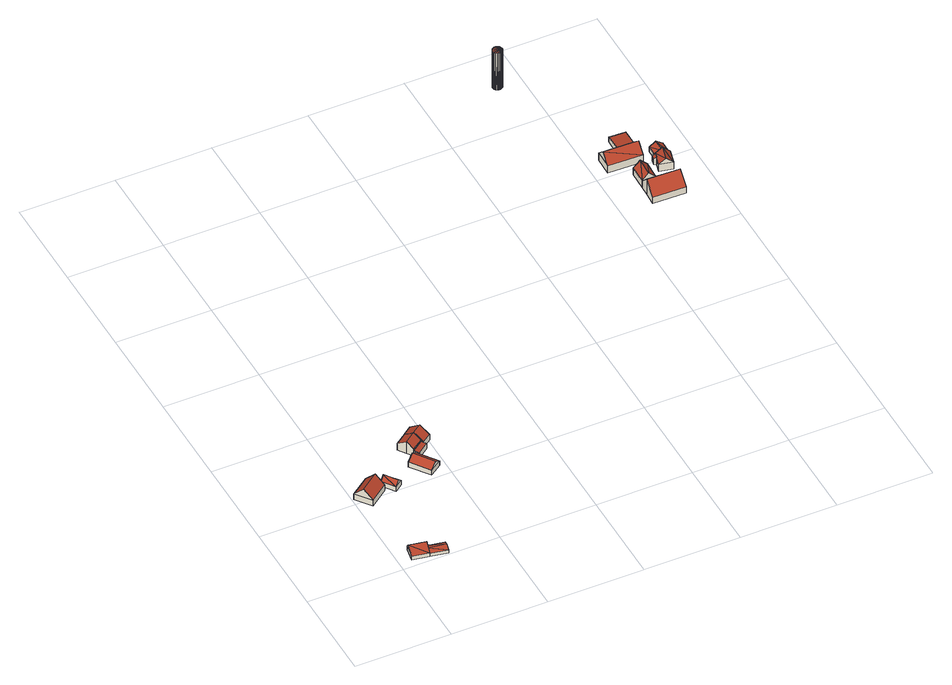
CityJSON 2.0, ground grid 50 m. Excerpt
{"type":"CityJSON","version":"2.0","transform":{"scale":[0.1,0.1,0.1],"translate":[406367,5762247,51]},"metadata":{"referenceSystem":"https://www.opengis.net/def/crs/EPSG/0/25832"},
"CityObjects":{
"building1":{"type":"Building","attributes":{"Gemeindeschluessel":"05515000","Geometrietyp2DReferenz":"3000","function":"31001_2460","roofType":"3100","measuredHeight":4.47},"geometry":[{"type":"Solid","lod":"2","boundaries":[[[[0,1,2,3]],[[4,5,1,0]],[[6,7,5,4]],[[3,2,7,6]],[[0,8,4]],[[6,9,3]],[[9,8,0]],[[0,3,9]],[[4,8,9]],[[9,6,4]],[[1,5,7,2]]]],"semantics":{"surfaces":[{"type":"WallSurface"},{"type":"RoofSurface"},{"type":"GroundSurface"}],"values":[[0,0,0,0,0,0,1,1,1,1,2]]}}]},
"building2":{"type":"Building","attributes":{"Gemeindeschluessel":"05515000","Geometrietyp2DReferenz":"3000","function":"31001_2700","roofType":"3100","measuredHeight":3.04},"geometry":[{"type":"Solid","lod":"2","boundaries":[[[[10,11,12,13]],[[14,15,11,10]],[[16,17,15,14]],[[13,12,17,16]],[[10,18,14]],[[16,19,13]],[[18,10,13]],[[13,19,18]],[[14,18,19]],[[19,16,14]],[[11,15,17,12]]]],"semantics":{"surfaces":[{"type":"WallSurface"},{"type":"RoofSurface"},{"type":"GroundSurface"}],"values":[[0,0,0,0,0,0,1,1,1,1,2]]}}]},
"building3":{"type":"Building","attributes":{"Gemeindeschluessel":"05515000","Geometrietyp2DReferenz":"3000","function":"31001_1000","roofType":"3100","measuredHeight":8.51},"address":[{"country":"Germany","locality":"Münster","thoroughfareNumber":"70","thoroughfareName":"Otterweg"}],"geometry":[{"type":"Solid","lod":"2","boundaries":[[[[20,21,22,23]],[[24,25,21,20]],[[26,27,25,24]],[[23,22,27,26]],[[20,28,24]],[[26,29,23]],[[23,29,28,20]],[[24,28,29,26]],[[21,25,27,22]]]],"semantics":{"surfaces":[{"type":"WallSurface"},{"type":"RoofSurface"},{"type":"GroundSurface"}],"values":[[0,0,0,0,0,0,1,1,2]]}}]},
"building4":{"type":"Building","attributes":{"Gemeindeschluessel":"05515000","Geometrietyp2DReferenz":"3000","function":"31001_2460","roofType":"3100","measuredHeight":5.21},"geometry":[{"type":"Solid","lod":"2","boundaries":[[[[30,31,32,33]],[[34,35,31,30]],[[36,37,35,34]],[[33,32,37,36]],[[30,38,34]],[[36,39,33]],[[33,39,38]],[[38,30,33]],[[39,36,34]],[[34,38,39]],[[31,35,37,32]]]],"semantics":{"surfaces":[{"type":"WallSurface"},{"type":"RoofSurface"},{"type":"GroundSurface"}],"values":[[0,0,0,0,0,0,1,1,1,1,2]]}}]},
"building5":{"type":"Building","attributes":{"Gemeindeschluessel":"05515000","Geometrietyp2DReferenz":"3000","function":"31001_1000","roofType":"3100","measuredHeight":5.59},"geometry":[{"type":"Solid","lod":"2","boundaries":[[[[40,41,42,43]],[[44,45,41,40]],[[46,47,45,44]],[[43,42,47,46]],[[40,48,44]],[[46,49,43]],[[43,49,48,40]],[[44,48,49,46]],[[41,45,47,42]]]],"semantics":{"surfaces":[{"type":"WallSurface"},{"type":"RoofSurface"},{"type":"GroundSurface"}],"values":[[0,0,0,0,0,0,1,1,2]]}}]},
"building6":{"type":"Building","attributes":{"Gemeindeschluessel":"05515000","Geometrietyp2DReferenz":"3000","function":"51009_1610","roofType":"2100","measuredHeight":3.31},"geometry":[{"type":"Solid","lod":"2","boundaries":[[[[50,51,52,53]],[[54,55,51,50]],[[56,57,55,54]],[[58,59,57,56]],[[60,61,59,58]],[[53,52,61,60]],[[58,56,54,50,53,60]],[[51,55,57,59,61,52]]]],"semantics":{"surfaces":[{"type":"WallSurface"},{"type":"RoofSurface"},{"type":"GroundSurface"}],"values":[[0,0,0,0,0,0,1,2]]}}]},
"building7":{"type":"Building","attributes":{"Gemeindeschluessel":"05515000","Geometrietyp2DReferenz":"3000","function":"31001_1000"},"address":[{"country":"Germany","locality":"Münster","thoroughfareNumber":"74","thoroughfareName":"Otterweg"}],"children":["building7-1","building7-2"]},
"building7-1":{"type":"BuildingPart","attributes":{"roofType":"3100","measuredHeight":7.14},"parents":["building7"],"geometry":[{"type":"Solid","lod":"2","boundaries":[[[[62,57,63]],[[64,65,66,67]],[[68,69,65,64]],[[70,71,69,68]],[[72,73,71,70]],[[74,59,73,72]],[[63,57,59,74]],[[68,64,67,75,76,70]],[[77,78,79,63,74,72,70,76]],[[80,81,66,65,69,71,73,59,57]],[[62,63,79]],[[77,76,82]],[[80,78,77,82,81]],[[57,62,79,78,80]],[[82,76,75]],[[82,75,67,66,81]]]],"semantics":{"surfaces":[{"type":"WallSurface"},{"type":"RoofSurface"},{"type":"GroundSurface"},{"type":"ClosureSurface"}],"values":[[0,0,0,0,0,0,0,1,1,2,0,0,3,3,0,3]]}}]},
"building7-2":{"type":"BuildingPart","attributes":{"roofType":"3100","measuredHeight":7.1},"parents":["building7"],"geometry":[{"type":"Solid","lod":"2","boundaries":[[[[83,84,85,86]],[[87,88,84,83]],[[89,66,88,87]],[[67,66,89]],[[90,55,57,62]],[[86,85,55,90]],[[82,75,89,87,83,77]],[[86,90,62,79,77,83]],[[84,88,66,81,80,57,55,85]],[[67,89,75]],[[81,82,77,78,80]],[[66,67,75,82,81]],[[78,77,79]],[[78,79,62,57,80]]]],"semantics":{"surfaces":[{"type":"WallSurface"},{"type":"RoofSurface"},{"type":"GroundSurface"},{"type":"ClosureSurface"}],"values":[[0,0,0,0,0,0,1,1,2,0,3,3,0,3]]}}]},
"building8":{"type":"Building","attributes":{"Geometrietyp2DReferenz":"1000","Gemeindeschluessel":"05515000","function":"51002_1251","roofType":"9999","measuredHeight":22.79},"geometry":[{"type":"Solid","lod":"2","boundaries":[[[[91,92,93]],[[92,94,93]],[[95,96,91]],[[96,92,91]],[[97,98,95]],[[98,96,95]],[[99,100,97]],[[100,98,97]],[[101,102,99]],[[102,100,99]],[[103,104,101]],[[104,102,101]],[[105,106,103]],[[106,104,103]],[[107,108,105]],[[108,106,105]],[[109,110,107]],[[110,108,107]],[[111,112,109]],[[112,110,109]],[[113,114,111]],[[114,112,111]],[[115,116,113]],[[116,114,113]],[[117,118,115]],[[118,116,115]],[[119,120,117]],[[120,118,117]],[[121,122,119]],[[122,120,119]],[[123,124,121]],[[124,122,121]],[[125,126,123]],[[126,124,123]],[[127,128,125]],[[128,126,125]],[[129,130,127]],[[130,128,127]],[[93,94,129]],[[94,130,129]],[[94,92,130]],[[92,96,130]],[[96,98,130]],[[98,100,130]],[[100,102,130]],[[102,104,130]],[[104,106,130]],[[106,108,130]],[[108,110,130]],[[110,112,130]],[[112,114,130]],[[114,116,130]],[[116,118,130]],[[118,120,130]],[[120,122,130]],[[122,124,130]],[[124,126,130]],[[126,128,130]],[[91,93,95]],[[93,129,95]],[[129,127,95]],[[127,125,95]],[[125,123,95]],[[123,121,95]],[[121,119,95]],[[119,117,95]],[[117,115,95]],[[115,113,95]],[[113,111,95]],[[111,109,95]],[[109,107,95]],[[107,105,95]],[[105,103,95]],[[103,101,95]],[[101,99,95]],[[99,97,95]]]],"semantics":{"surfaces":[{"type":"WallSurface"},{"type":"GroundSurface"},{"type":"RoofSurface"}],"values":[[0,0,0,0,0,0,0,0,0,0,0,0,0,0,0,0,0,0,0,0,0,0,0,0,0,0,0,0,0,0,0,0,0,0,0,0,0,0,0,0,1,1,1,1,1,1,1,1,1,1,1,1,1,1,1,1,1,1,2,2,2,2,2,2,2,2,2,2,2,2,2,2,2,2,2,2]]}}]},
"building9":{"type":"Building","attributes":{"Gemeindeschluessel":"05515000","Geometrietyp2DReferenz":"3000","function":"31001_2700","roofType":"3100","measuredHeight":7.77},"geometry":[{"type":"Solid","lod":"2","boundaries":[[[[131,132,133,134]],[[135,136,132,131]],[[137,138,136,135]],[[134,133,138,137]],[[131,139,135]],[[137,140,134]],[[139,131,134]],[[134,140,139]],[[135,139,140]],[[140,137,135]],[[132,136,138,133]]]],"semantics":{"surfaces":[{"type":"WallSurface"},{"type":"RoofSurface"},{"type":"GroundSurface"}],"values":[[0,0,0,0,0,0,1,1,1,1,2]]}}]},
"building10":{"type":"Building","attributes":{"Gemeindeschluessel":"05515000","Geometrietyp2DReferenz":"3000","function":"31001_2700","roofType":"3100","measuredHeight":9.11},"geometry":[{"type":"Solid","lod":"2","boundaries":[[[[141,142,143,144]],[[145,146,142,141]],[[147,148,146,145]],[[144,143,148,147]],[[141,149,145]],[[147,150,144]],[[149,141,144]],[[144,150,149]],[[145,149,150]],[[150,147,145]],[[142,146,148,143]]]],"semantics":{"surfaces":[{"type":"WallSurface"},{"type":"RoofSurface"},{"type":"GroundSurface"}],"values":[[0,0,0,0,0,0,1,1,1,1,2]]}}]},
"building11":{"type":"Building","attributes":{"Gemeindeschluessel":"05515000","Geometrietyp2DReferenz":"3000","function":"31001_1000","roofType":"3100","measuredHeight":9.27},"address":[{"country":"Germany","locality":"Münster","thoroughfareNumber":"51","thoroughfareName":"Coerder Liekweg"}],"geometry":[{"type":"Solid","lod":"2","boundaries":[[[[151,152,153,154]],[[155,156,152,151]],[[157,158,156,155]],[[159,160,158,157]],[[161,162,160,159]],[[163,164,162,161]],[[154,153,164,163]],[[157,155,151,154,159]],[[163,161,159,154]],[[152,156,158,160,162,164,153]]]],"semantics":{"surfaces":[{"type":"WallSurface"},{"type":"RoofSurface"},{"type":"GroundSurface"}],"values":[[0,0,0,0,0,0,0,1,1,2]]}}]},
"building12":{"type":"Building","attributes":{"Gemeindeschluessel":"05515000","Geometrietyp2DReferenz":"3000","function":"51009_1610","roofType":"2100","measuredHeight":3.76},"geometry":[{"type":"Solid","lod":"2","boundaries":[[[[165,142,166,167]],[[168,169,142,165]],[[170,171,169,168]],[[167,166,171,170]],[[168,165,167,170]],[[142,169,171,166]]]],"semantics":{"surfaces":[{"type":"WallSurface"},{"type":"RoofSurface"},{"type":"GroundSurface"}],"values":[[0,0,0,0,1,2]]}}]},
"building13":{"type":"Building","attributes":{"Gemeindeschluessel":"05515000","Geometrietyp2DReferenz":"3000","function":"51009_1610","roofType":"2100","measuredHeight":4.53},"geometry":[{"type":"Solid","lod":"2","boundaries":[[[[172,173,174,175]],[[176,177,173,172]],[[178,179,177,176]],[[175,174,179,178]],[[176,172,175,178]],[[173,177,179,174]]]],"semantics":{"surfaces":[{"type":"WallSurface"},{"type":"RoofSurface"},{"type":"GroundSurface"}],"values":[[0,0,0,0,1,2]]}}]},
"building14":{"type":"Building","attributes":{"Gemeindeschluessel":"05515000","Geometrietyp2DReferenz":"3000","function":"31001_1000","roofType":"3100","measuredHeight":7.55},"geometry":[{"type":"Solid","lod":"2","boundaries":[[[[180,181,182,183]],[[184,185,181,180]],[[186,187,185,184]],[[183,182,187,186]],[[180,188,184]],[[186,189,183]],[[180,183,189]],[[189,188,180]],[[188,189,186]],[[186,184,188]],[[181,185,187,182]]]],"semantics":{"surfaces":[{"type":"WallSurface"},{"type":"RoofSurface"},{"type":"GroundSurface"}],"values":[[0,0,0,0,0,0,1,1,1,1,2]]}}]},
"building15":{"type":"Building","attributes":{"Gemeindeschluessel":"05515000","Geometrietyp2DReferenz":"3000","function":"31001_2460","roofType":"3100","measuredHeight":5.18},"geometry":[{"type":"Solid","lod":"2","boundaries":[[[[190,191,187,192]],[[193,194,191,190]],[[195,182,194,193]],[[192,187,182,195]],[[190,196,193]],[[195,197,192]],[[197,196,190]],[[190,192,197]],[[195,193,196]],[[196,197,195]],[[191,194,182,187]]]],"semantics":{"surfaces":[{"type":"WallSurface"},{"type":"RoofSurface"},{"type":"GroundSurface"}],"values":[[0,0,0,0,0,0,1,1,1,1,2]]}}]}
},
"vertices":[
[164,98,28],[164,98,4],[77,114,4],[77,114,28],[150,24,28],[150,24,4],[63,40,28],[63,40,4],[161,80,49],[74,97,49],
[249,62,25],[249,62,5],[161,78,5],[161,78,25],[239,7,25],[239,7,5],[150,24,25],[150,24,5],[244,35,35],[156,51,35],
[105,602,42],[105,602,7],[8,531,7],[8,531,42],[165,522,42],[165,522,7],[68,450,42],[68,450,7],[135,562,92],[38,490,92],
[162,559,34],[162,559,7],[210,494,7],[210,494,34],[202,589,34],[202,589,7],[250,524,34],[250,524,7],[182,574,59],[230,509,59],
[335,619,39],[335,619,9],[406,519,9],[406,519,39],[396,663,39],[396,663,9],[468,562,39],[468,562,9],[366,641,65],[437,541,65],
[396,663,45],[396,663,13],[408,647,13],[408,647,44],[389,672,46],[389,672,13],[448,714,46],[448,714,13],[456,703,45],[456,703,13],[466,689,44],[466,689,13],
[448,714,54],[448,714,57],[394,788,48],[394,788,13],[397,784,13],[397,784,51],[444,823,48],[444,823,13],[474,780,85],[474,780,13],[504,737,48],[504,737,13],[456,703,48],[415,758,73],[425,745,85],[426,744,84],[426,744,83],[433,735,76],[426,744,13],[425,745,13],[425,745,83],
[366,701,84],[366,701,13],[388,671,13],[388,671,54],[337,741,54],[337,741,13],[397,784,54],[389,672,54],
[1890,2779,253],[1890,2779,25],[1886,2786,253],[1886,2786,25],[1893,2772,253],[1893,2772,25],[1893,2764,253],[1893,2764,25],[1890,2757,253],[1890,2757,25],[1886,2750,253],[1886,2750,25],[1879,2746,253],[1879,2746,25],[1872,2743,253],[1872,2743,25],[1864,2743,253],[1864,2743,25],[1857,2746,253],[1857,2746,25],[1850,2750,253],[1850,2750,25],[1846,2757,253],[1846,2757,25],[1843,2764,253],[1843,2764,25],[1843,2772,253],[1843,2772,25],[1846,2779,253],[1846,2779,25],[1850,2786,253],[1850,2786,25],[1857,2790,253],[1857,2790,25],[1864,2793,253],[1864,2793,25],[1872,2793,253],[1872,2793,25],[1879,2790,253],[1879,2790,25],
[2161,1943,66],[2161,1943,25],[2158,1844,25],[2158,1844,66],[2233,1940,66],[2233,1940,25],[2229,1843,66],[2229,1843,25],[2197,1941,103],[2193,1843,103],
[2243,2100,69],[2243,2100,25],[2062,2105,25],[2062,2105,69],[2241,2000,69],[2241,2000,25],[2060,2004,69],[2060,2004,25],[2242,2050,116],[2061,2055,116],
[2158,1844,65],[2158,1844,26],[2156,1794,26],[2156,1794,119],[2229,1843,64],[2229,1843,26],[2329,1839,65],[2329,1839,26],[2328,1788,119],[2328,1788,26],[2325,1717,65],[2325,1717,26],[2153,1722,65],[2153,1722,26],
[2243,2100,63],[2247,2193,25],[2247,2193,53],[2157,2102,63],[2157,2102,25],[2161,2196,53],[2161,2196,25],
[2296,1984,71],[2296,1984,26],[2283,1988,26],[2283,1988,57],[2289,1957,71],[2289,1957,26],[2276,1961,57],[2276,1961,26],
[2345,1891,70],[2345,1891,26],[2365,1968,26],[2365,1968,70],[2277,1908,70],[2277,1908,26],[2297,1986,70],[2297,1986,26],[2311,1900,101],[2331,1977,101],
[2299,2052,53],[2299,2052,26],[2297,1986,53],[2368,2050,53],[2368,2050,26],[2365,1968,53],[2333,2051,78],[2331,1977,78]
]}
